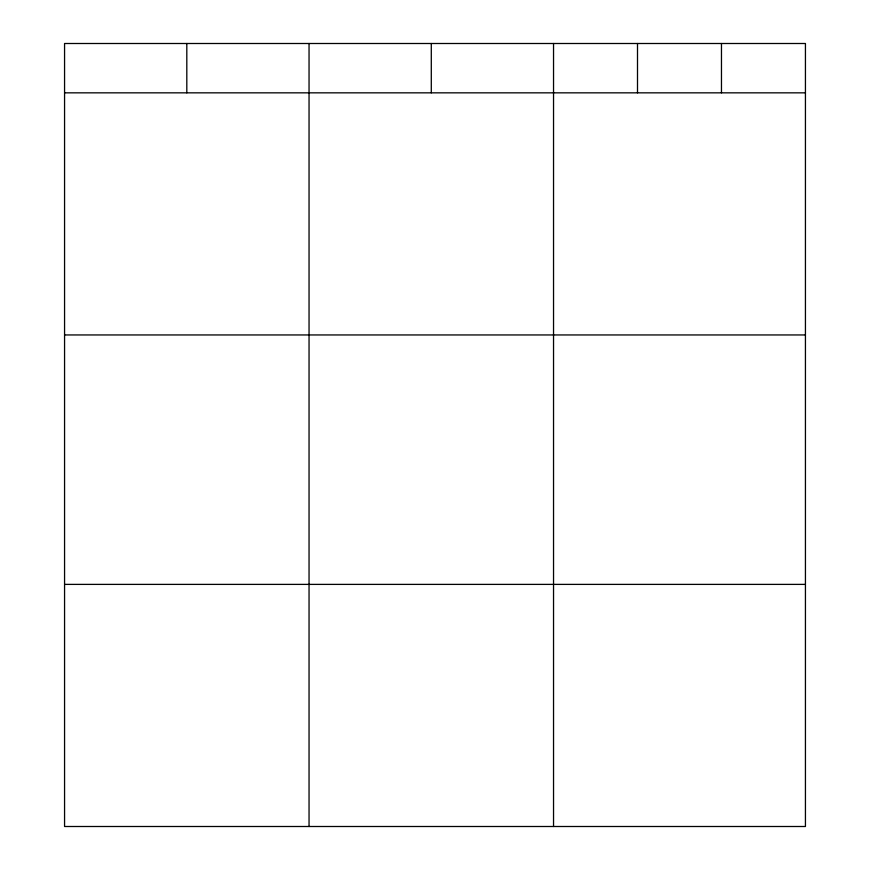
<?xml version="1.0" encoding="UTF-8"?>
<svg xmlns="http://www.w3.org/2000/svg" width="870" height="870" viewBox="0 0 870 870"><rect width="100%" height="100%" fill="white"/><g stroke="black" fill="none" stroke-linecap="round" stroke-linejoin="round"><path stroke-width="1.3" d="M805.435 92.84L805.435 826.5L64.565 826.5L64.565 43.5L805.435 43.5L805.435 92.84L64.565 92.84M64.565 334.95L805.435 334.95M64.565 584.39L805.435 584.39M721.469 43.5L721.469 92.84M637.503 43.5L637.503 92.84M553.537 43.5L553.537 826.5M431.292 43.5L431.292 92.84M309.046 43.5L309.046 826.5M186.811 43.5L186.811 92.84"/></g></svg>
